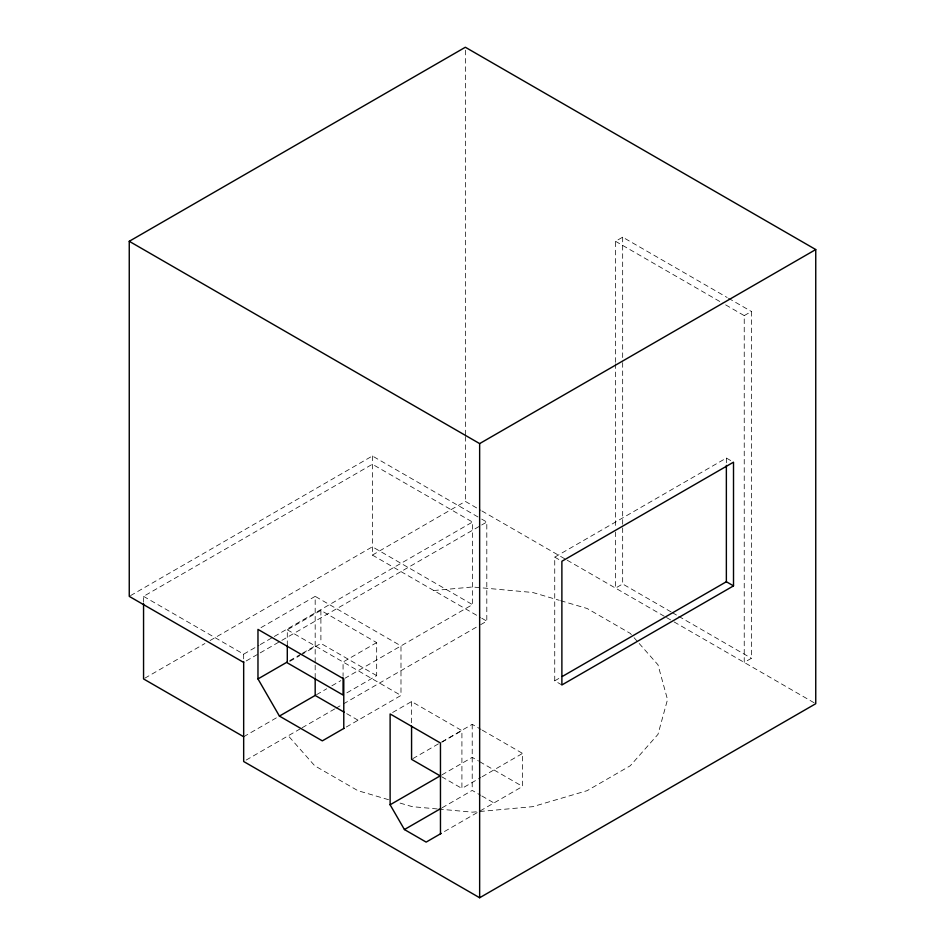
<?xml version="1.0" encoding="UTF-8"?>
<svg xmlns="http://www.w3.org/2000/svg" width="945" height="945" viewBox="0 0 945 945"><rect width="100%" height="100%" fill="white"/><g stroke="black" fill="none" stroke-linecap="round" stroke-linejoin="round"><path stroke-width="0.71" stroke-dasharray="4.72 3.54" d="M315.181 662.421L315.181 596.354L259.237 628.649M615.526 362.313L615.526 241.294L622.672 237.171L727.178 297.498M130.528 595.622L372.389 455.986L480.45 518.38M143.557 602.26L143.557 596.366L372.389 464.243L472.5 522.042L472.5 604.623L345.055 678.203M744.235 315.606L751.393 311.484L751.393 658.287L744.235 662.421L744.235 315.606L722.571 303.097M144.833 678.191L204.911 643.51M210.026 640.556L372.389 546.812L472.5 604.623M372.389 455.986L372.389 555.081L465.353 501.405L480.615 510.217M143.557 596.366L243.668 654.164L259.013 645.305M260.288 644.561L273.07 637.19M274.345 636.446L472.5 522.042M287.292 645.6L287.292 629.807L320.898 610.399L376.677 642.6L376.677 675.628L343.07 695.036M246.208 660.945L258.942 653.597M260.218 652.865L280.582 641.1M281.858 640.367L480.438 525.715M481.714 524.983L486.805 522.042L486.805 621.137L479.233 625.507M289.749 660.579L301.195 653.975M302.459 653.243L315.181 645.907M289.772 661.394L299.742 655.641M300.983 654.92L320.898 643.427L376.677 675.628M376.677 642.6L343.07 662.008L343.07 676.36M243.668 736.734L278.184 716.806M316.54 694.669L326.757 688.763M331.872 685.81L340.826 680.636M561.885 684.96L554.739 680.825L554.739 557.137L726.362 458.053L731.135 460.806M246.161 760.063L300.841 728.5M302.093 727.768L334.672 708.963M335.912 708.242L342.173 704.639M343.425 703.907L477.969 626.228M346.319 727.012L400.987 695.449L400.987 645.907L315.181 596.354M392.647 712.483L411.571 701.556L461.916 730.627L461.916 788.425L480.863 777.487M671.104 611.935L622.672 583.975L615.526 588.109L615.526 532.023M412.835 758.634L440.63 742.581M441.894 741.849L472.216 724.342L481.029 729.434M441.728 742.274L461.916 730.627M554.739 680.825L559.818 677.896M441.906 774.876L472.216 757.382L478.513 761.008M482.127 776.755L522.561 753.413L522.561 786.441L441.22 833.395M442.083 807.798L472.216 790.41L480.662 795.288M433.779 590.519L472.5 586.987L532.767 592.491L559.251 600.288M437.228 808.944L412.233 806.664L398.294 802.565M438.693 809.074L472.5 812.168L532.767 806.664L587.129 790.67L630.28 765.757L657.98 734.371L667.524 699.572L657.98 664.784L638.867 643.132M560.645 600.701L587.129 608.486L630.28 633.398L633.138 636.646M388.537 799.694L357.871 790.67L314.72 765.757L288.26 735.765M728.453 298.242L751.393 311.484M615.526 241.294L721.295 302.365M672.379 612.667L677.47 615.62M678.746 616.353L751.393 658.287M481.891 510.95L565.89 559.452M567.165 560.184L665.221 616.801M666.497 617.534L672.875 621.219M674.139 621.952L814.472 702.974M554.739 557.137L559.499 559.889M481.714 519.112L486.805 522.042M372.389 555.081L480.497 617.498M481.761 618.219L486.805 621.137M482.281 730.166L522.561 753.413M287.292 629.807L400.987 695.449M479.765 761.741L522.561 786.441M346.72 713.664L358.084 720.22M481.879 795.985L493.952 802.955M441.776 776.802L461.916 788.425M634.095 637.721L637.91 642.057M726.362 458.053L726.362 463.936M622.672 237.171L622.672 361.132M622.672 362.608L622.672 526.424M622.672 527.901L622.672 583.975M615.526 363.79L615.526 526.117M472.216 724.342L472.216 790.41M465.353 50.203L465.353 435.054M465.353 436.519L465.353 501.405M411.571 701.556L411.571 724.673M320.898 610.399L320.898 643.427M315.181 665.174L315.181 678.935M243.668 654.164L243.668 660.059"/><path stroke-width="1.42" d="M243.668 662.421L129.252 596.366L129.252 241.294L465.353 47.25L815.748 249.551L815.748 703.706L479.647 897.75L243.668 761.505L243.668 661.535M129.252 241.294L479.647 443.595L815.748 249.551M344.039 728.323L322.328 740.856L279.425 716.086L257.973 678.935L287.209 662.055M279.425 716.086L315.181 695.449L344.204 712.199M562.369 676.431L726.362 581.742L733.509 585.876L733.509 462.176L561.885 561.259L561.885 684.96L733.509 585.876M441.22 833.395L426.16 842.101L404.425 829.545L390.12 804.774L440.642 775.609M404.425 829.545L440.831 808.53M440.524 776.069L411.571 759.355L411.571 726.126M243.668 736.734L143.557 678.935L143.557 603.737M726.362 465.412L726.362 581.742M479.647 443.595L479.647 897.75M440.464 833.844L440.464 743.006L390.12 713.947L390.12 804.774M343.779 728.477L343.779 678.935L257.973 629.394L257.973 678.935M343.07 677.801L343.07 695.036L287.292 662.835L287.292 645.6M315.181 678.935L315.181 695.449"/></g></svg>
